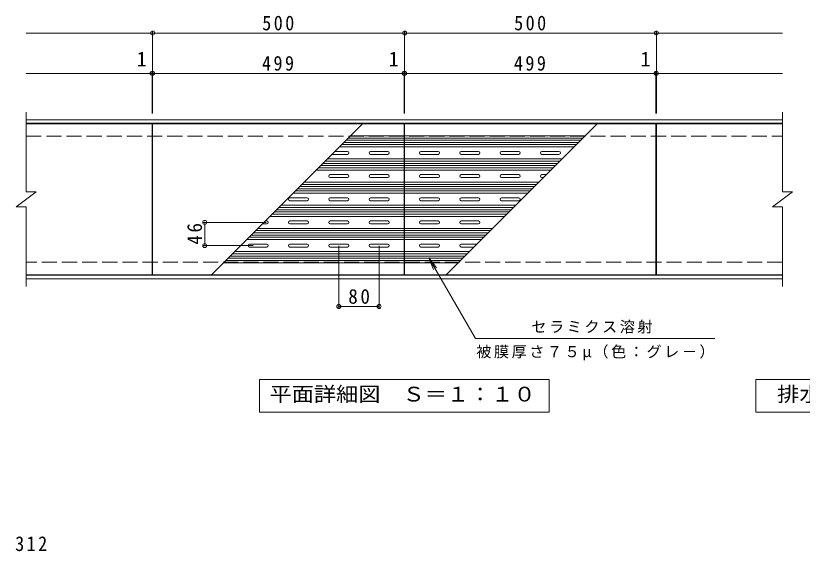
# Model space of a CAD drawing. Units: millimetres, scale not verified, with parts at other scales. Extents: x -1076 to 1629, y -1350 to 1135.
# Drawn here: x -1076 to 485, y 71 to 1135 of the extents above; entities that cross this region are included whole.
import ezdxf
from ezdxf.enums import TextEntityAlignment as Align

# ---------------------------------------------------------------- set-up
doc = ezdxf.new("R2010")
doc.units = ezdxf.units.MM
doc.header["$LTSCALE"] = 10
doc.header["$PDMODE"] = 32
doc.header["$PDSIZE"] = 8
doc.linetypes.add('DASHED3', pattern=[4, 3, -1])
for name, color, linetype, lineweight in [('C-1', 2, 'Continuous', 13), ('C-2', 3, 'Continuous', 13), ('C-3', 7, 'Continuous', 13), ('C-4', 7, 'Continuous', 13), ('C-5', 7, 'Continuous', 13), ('C-A', 3, 'Continuous', 13), ('D-4', 7, 'Continuous', 13)]:
    doc.layers.add(name, color=color, linetype=linetype, lineweight=lineweight)
doc.styles.add('ＭＳ ゴシック', font='')
doc.styles.get('ＭＳ ゴシック').set_extended_font_data('MS Gothic')

msp = doc.modelspace()

# ---------------------------------------------------------------- linework, layer by layer
at = {"layer": 'C-1'}
for p, q in [((-1055.3, 928.43), (445.7, 928.43)), ((-1055.3, 921.43), (445.7, 921.43)), ((445.7, 619.43), (-1055.3, 619.43)), ((445.7, 612.43), (-1055.3, 612.43))]:
    msp.add_line(p, q, dxfattribs=at)
at = {"layer": 'C-1', "linetype": 'DASHED3'}
for p, q in [((-1055.3, 895.43), (445.7, 895.43)), ((445.7, 645.43), (-1055.3, 645.43))]:
    msp.add_line(p, q, dxfattribs=at)
at = {"layer": 'C-2'}
for p, q in [((-1055.3, 785.43), (-1055.3, 943.43)), ((445.7, 943.43), (445.7, 785.43)), ((-805.3, 920.43), (-1055.3, 920.43)), ((-805.3, 620.43), (-805.3, 920.43)), ((195.7, 920.43), (195.7, 620.43)), ((195.7, 920.43), (445.7, 920.43)), ((-1075.3, 755.43), (-1035.3, 785.43)), ((-1055.3, 785.43), (-1035.3, 785.43)), ((425.7, 755.43), (465.7, 785.43)), ((445.7, 785.43), (465.7, 785.43)), ((-1075.3, 755.43), (-1055.3, 755.43)), ((-1055.3, 597.43), (-1055.3, 755.43)), ((425.7, 755.43), (445.7, 755.43)), ((445.7, 755.43), (445.7, 597.43)), ((-805.3, 620.43), (-1055.3, 620.43)), ((195.7, 620.43), (445.7, 620.43))]:
    msp.add_line(p, q, dxfattribs=at)
for points in [[(-804.3, 620.43), (-804.3, 920.43), (-305.3, 920.43), (-305.3, 620.43)], [(-304.3, 620.43), (-304.3, 920.43), (194.7, 920.43), (194.7, 620.43)]]:
    msp.add_lwpolyline(points, close=True, dxfattribs=at)
at = {"layer": 'C-3'}
for p, q in [((-256.35, 654.33), (-241.13, 634.5)), ((-256.35, 654.33), (-246.78, 631.23)), ((-163.64, 493.76), (-256.35, 654.33)), ((-163.64, 493.76), (311.77, 493.76))]:
    msp.add_line(p, q, dxfattribs=at)
at = {"layer": 'C-4'}
for p, q in [((-1055.3, 1100.43), (445.7, 1100.43)), ((-804.3, 940.43), (-804.3, 1103.43)), ((-304.3, 940.43), (-304.3, 1103.43)), ((195.7, 940.43), (195.7, 1103.43)), ((-1055.3, 1020.43), (445.7, 1020.43)), ((-805.3, 940.43), (-805.3, 1023.43)), ((-305.3, 940.43), (-305.3, 1023.43)), ((194.7, 940.43), (194.7, 1023.43)), ((-578.77, 724.43), (-703.92, 724.43)), ((-700.92, 678.43), (-700.92, 724.43)), ((-605.04, 678.43), (-703.92, 678.43)), ((-434.8, 678.03), (-434.8, 554.43)), ((-354.8, 678.03), (-354.8, 554.43)), ((-434.8, 557.43), (-354.8, 557.43))]:
    msp.add_line(p, q, dxfattribs=at)
for p in [(-804.3, 1100.43), (-304.3, 1100.43), (195.7, 1100.43), (-805.3, 1020.43), (-804.3, 1020.43), (-305.3, 1020.43), (-304.3, 1020.43), (194.7, 1020.43), (195.7, 1020.43), (-700.92, 724.43), (-700.92, 678.43), (-434.8, 557.43), (-354.8, 557.43)]:
    msp.add_point(p, dxfattribs=at)
at = {"layer": 'C-5'}
for p, q in [((-592.3, 412.43), (-17.3, 412.43)), ((-592.3, 347.43), (-592.3, 412.43))]:
    msp.add_line(p, q, dxfattribs=at)
msp.add_lwpolyline([(-17.3, 412.43), (-17.3, 347.43), (-592.3, 347.43)], dxfattribs=at)
msp.add_lwpolyline([(392.77, 347.43), (392.77, 412.43), (967.77, 412.43), (967.77, 347.43)], close=True, dxfattribs=at)
at = {"layer": 'C-A'}
for p, q in [((-387.64, 920.43), (-687.64, 620.43)), ((-221.95, 620.43), (78.05, 920.43)), ((-416.04, 892.03), (-305.3, 892.03)), ((-411.64, 896.43), (-305.3, 896.43)), ((54.05, 896.43), (-304.3, 896.43)), ((49.65, 892.03), (-304.3, 892.03)), ((-433.64, 874.43), (-305.3, 874.43)), ((-429.24, 878.83), (-305.3, 878.83)), ((-424.84, 883.23), (-305.3, 883.23)), ((-420.44, 887.63), (-305.3, 887.63)), ((45.25, 887.63), (-304.3, 887.63)), ((40.85, 883.23), (-304.3, 883.23)), ((36.45, 878.83), (-304.3, 878.83)), ((32.05, 874.43), (-304.3, 874.43)), ((-448.64, 859.43), (-417.8, 859.43)), ((-442.64, 865.43), (-417.8, 865.43)), ((-371.8, 865.43), (-337.8, 865.43)), ((-371.8, 859.43), (-337.8, 859.43)), ((-237.8, 865.43), (-271.8, 865.43)), ((-237.8, 859.43), (-271.8, 859.43)), ((-157.8, 865.43), (-191.8, 865.43)), ((-157.8, 859.43), (-191.8, 859.43)), ((-77.8, 865.43), (-111.8, 865.43)), ((-77.8, 859.43), (-111.8, 859.43)), ((2.2, 865.43), (-31.8, 865.43)), ((2.2, 859.43), (-31.8, 859.43)), ((-462.04, 846.03), (-305.3, 846.03)), ((-457.64, 850.43), (-305.3, 850.43)), ((8.05, 850.43), (-304.3, 850.43)), ((3.65, 846.03), (-304.3, 846.03)), ((-479.64, 828.43), (-305.3, 828.43)), ((-475.24, 832.83), (-305.3, 832.83)), ((-470.84, 837.23), (-305.3, 837.23)), ((-466.44, 841.63), (-305.3, 841.63)), ((-0.75, 841.63), (-304.3, 841.63)), ((-5.15, 837.23), (-304.3, 837.23)), ((-9.55, 832.83), (-304.3, 832.83)), ((-13.95, 828.43), (-304.3, 828.43)), ((-451.8, 819.43), (-417.8, 819.43)), ((-451.8, 813.43), (-417.8, 813.43)), ((-371.8, 819.43), (-337.8, 819.43)), ((-371.8, 813.43), (-337.8, 813.43)), ((-237.8, 819.43), (-271.8, 819.43)), ((-237.8, 813.43), (-271.8, 813.43)), ((-157.8, 819.43), (-191.8, 819.43)), ((-157.8, 813.43), (-191.8, 813.43)), ((-77.8, 819.43), (-111.8, 819.43)), ((-77.8, 813.43), (-111.8, 813.43)), ((-22.95, 819.43), (-31.8, 819.43)), ((-28.95, 813.43), (-31.8, 813.43)), ((-508.04, 800.03), (-305.3, 800.03)), ((-503.64, 804.43), (-305.3, 804.43)), ((-37.95, 804.43), (-304.3, 804.43)), ((-42.35, 800.03), (-304.3, 800.03)), ((-525.64, 782.43), (-305.3, 782.43)), ((-521.24, 786.83), (-305.3, 786.83)), ((-516.84, 791.23), (-305.3, 791.23)), ((-512.44, 795.63), (-305.3, 795.63)), ((-46.75, 795.63), (-304.3, 795.63)), ((-51.15, 791.23), (-304.3, 791.23)), ((-55.55, 786.83), (-304.3, 786.83)), ((-59.95, 782.43), (-304.3, 782.43)), ((-531.8, 773.43), (-497.8, 773.43)), ((-531.8, 767.43), (-497.8, 767.43)), ((-451.8, 773.43), (-417.8, 773.43)), ((-451.8, 767.43), (-417.8, 767.43)), ((-371.8, 773.43), (-337.8, 773.43)), ((-371.8, 767.43), (-337.8, 767.43)), ((-237.8, 773.43), (-271.8, 773.43)), ((-237.8, 767.43), (-271.8, 767.43)), ((-157.8, 773.43), (-191.8, 773.43)), ((-157.8, 767.43), (-191.8, 767.43)), ((-77.8, 773.43), (-111.8, 773.43)), ((-77.8, 767.43), (-111.8, 767.43)), ((-558.44, 749.63), (-305.3, 749.63)), ((-554.04, 754.03), (-305.3, 754.03)), ((-549.64, 758.43), (-305.3, 758.43)), ((-83.95, 758.43), (-304.3, 758.43)), ((-88.35, 754.03), (-304.3, 754.03)), ((-92.75, 749.63), (-304.3, 749.63)), ((-571.64, 736.43), (-305.3, 736.43)), ((-567.24, 740.83), (-305.3, 740.83)), ((-562.84, 745.23), (-305.3, 745.23)), ((-97.15, 745.23), (-304.3, 745.23)), ((-101.55, 740.83), (-304.3, 740.83)), ((-105.95, 736.43), (-304.3, 736.43)), ((-586.64, 721.43), (-577.8, 721.43)), ((-580.64, 727.43), (-577.8, 727.43)), ((-531.8, 727.43), (-497.8, 727.43)), ((-531.8, 721.43), (-497.8, 721.43)), ((-451.8, 727.43), (-417.8, 727.43)), ((-451.8, 721.43), (-417.8, 721.43)), ((-371.8, 727.43), (-337.8, 727.43)), ((-371.8, 721.43), (-337.8, 721.43)), ((-237.8, 727.43), (-271.8, 727.43)), ((-237.8, 721.43), (-271.8, 721.43)), ((-157.8, 727.43), (-191.8, 727.43)), ((-157.8, 721.43), (-191.8, 721.43)), ((-604.44, 703.63), (-305.3, 703.63)), ((-600.04, 708.03), (-305.3, 708.03)), ((-595.64, 712.43), (-305.3, 712.43)), ((-129.95, 712.43), (-304.3, 712.43)), ((-134.35, 708.03), (-304.3, 708.03)), ((-138.75, 703.63), (-304.3, 703.63)), ((-617.64, 690.43), (-305.3, 690.43)), ((-613.24, 694.83), (-305.3, 694.83)), ((-608.84, 699.23), (-305.3, 699.23)), ((-143.15, 699.23), (-304.3, 699.23)), ((-147.55, 694.83), (-304.3, 694.83)), ((-151.95, 690.43), (-304.3, 690.43)), ((-611.8, 681.43), (-577.8, 681.43)), ((-611.8, 675.43), (-577.8, 675.43)), ((-531.8, 681.43), (-497.8, 681.43)), ((-531.8, 675.43), (-497.8, 675.43)), ((-451.8, 681.43), (-417.8, 681.43)), ((-451.8, 675.43), (-417.8, 675.43)), ((-371.8, 681.43), (-337.8, 681.43)), ((-371.8, 675.43), (-337.8, 675.43)), ((-237.8, 681.43), (-271.8, 681.43)), ((-237.8, 675.43), (-271.8, 675.43)), ((-160.95, 681.43), (-191.8, 681.43)), ((-166.95, 675.43), (-191.8, 675.43)), ((-650.44, 657.63), (-305.3, 657.63)), ((-646.04, 662.03), (-305.3, 662.03)), ((-641.64, 666.43), (-305.3, 666.43)), ((-175.95, 666.43), (-304.3, 666.43)), ((-180.35, 662.03), (-304.3, 662.03)), ((-184.75, 657.63), (-304.3, 657.63)), ((-663.64, 644.43), (-305.3, 644.43)), ((-659.24, 648.83), (-305.3, 648.83)), ((-654.84, 653.23), (-305.3, 653.23)), ((-189.15, 653.23), (-304.3, 653.23)), ((-193.55, 648.83), (-304.3, 648.83)), ((-197.95, 644.43), (-304.3, 644.43))]:
    msp.add_line(p, q, dxfattribs=at)
for centre, start, end in [((-417.8, 862.43), 270, 90), ((-371.8, 862.43), 90, 270), ((-337.8, 862.43), 270, 90), ((-271.8, 862.43), 90, 270), ((-237.8, 862.43), 270, 90), ((-191.8, 862.43), 90, 270), ((-157.8, 862.43), 270, 90), ((-111.8, 862.43), 90, 270), ((-77.8, 862.43), 270, 90), ((-31.8, 862.43), 90, 270), ((2.2, 862.43), 270, 90), ((-451.8, 816.43), 90, 270), ((-417.8, 816.43), 270, 90), ((-371.8, 816.43), 90, 270), ((-337.8, 816.43), 270, 90), ((-271.8, 816.43), 90, 270), ((-237.8, 816.43), 270, 90), ((-191.8, 816.43), 90, 270), ((-157.8, 816.43), 270, 90), ((-111.8, 816.43), 90, 270), ((-77.8, 816.43), 270, 90), ((-31.8, 816.43), 90, 270), ((-531.8, 770.43), 90, 270), ((-497.8, 770.43), 270, 90), ((-451.8, 770.43), 90, 270), ((-417.8, 770.43), 270, 90), ((-371.8, 770.43), 90, 270), ((-337.8, 770.43), 270, 90), ((-271.8, 770.43), 90, 270), ((-237.8, 770.43), 270, 90), ((-191.8, 770.43), 90, 270), ((-157.8, 770.43), 270, 90), ((-111.8, 770.43), 90, 270), ((-77.8, 770.43), 270, 90), ((-577.8, 724.43), 270, 90), ((-531.8, 724.43), 90, 270), ((-497.8, 724.43), 270, 90), ((-451.8, 724.43), 90, 270), ((-417.8, 724.43), 270, 90), ((-371.8, 724.43), 90, 270), ((-337.8, 724.43), 270, 90), ((-271.8, 724.43), 90, 270), ((-237.8, 724.43), 270, 90), ((-191.8, 724.43), 90, 270), ((-157.8, 724.43), 270, 90), ((-611.8, 678.43), 90, 270), ((-577.8, 678.43), 270, 90), ((-531.8, 678.43), 90, 270), ((-497.8, 678.43), 270, 90), ((-451.8, 678.43), 90, 270), ((-417.8, 678.43), 270, 90), ((-371.8, 678.43), 90, 270), ((-337.8, 678.43), 270, 90), ((-271.8, 678.43), 90, 270), ((-237.8, 678.43), 270, 90), ((-191.8, 678.43), 90, 270)]:
    msp.add_arc(centre, 3, start, end, dxfattribs=at)

# ---------------------------------------------------------------- texts
at = {"layer": 'C-3', "char_height": 21.99, "attachment_point": 7, "style": 'ＭＳ ゴシック'}
for s, insert in [('\\T1.17;セラミクス溶射', (-52.6, 503.76)), ('\\T1.17;被膜厚さ７５μ（色：グレ－）', (-162.01, 450.78))]:
    msp.add_mtext(s, dxfattribs=dict(at, insert=insert))
at = {"layer": 'C-4', "color": 2, "style": 'ＭＳ ゴシック'}
for p in [(-836, 1025.43), (-336, 1025.43), (164, 1025.43)]:
    msp.add_text('1', height=29.33, dxfattribs=at).set_placement(p, align=Align.BOTTOM_LEFT)
at = {"layer": 'C-4', "color": 2, "char_height": 29.33, "attachment_point": 7, "style": 'ＭＳ ゴシック'}
for s, insert in [('\\T1.27;\\W0.9;500', (-586.8, 1105.43)), ('\\T1.27;\\W0.9;500', (-86.8, 1105.43)), ('\\T1.27;\\W0.9;499', (-587.3, 1025.43)), ('\\T1.27;\\W0.9;499', (-87.3, 1025.43)), ('\\T1.27;\\W0.95;80', (-416.05, 562.43))]:
    msp.add_mtext(s, dxfattribs=dict(at, insert=insert))
at = {"layer": 'C-4', "color": 2, "insert": (-705.92, 680.18), "char_height": 29.33, "attachment_point": 7, "rotation": 90, "style": 'ＭＳ ゴシック'}
msp.add_mtext('\\T1.27;\\W0.95;46', dxfattribs=at)
at = {"layer": 'C-5', "color": 2, "style": 'ＭＳ ゴシック', "width": 1.1}
for s, p in [('平面詳細図\u3000Ｓ＝１：１０', (-572.3, 359.93)), ('排水穴詳細\u3000Ｓ＝１：２', (435.27, 359.93))]:
    msp.add_text(s, height=29.33, dxfattribs=at).set_placement(p, align=Align.BOTTOM_LEFT)
at = {"layer": 'D-4', "color": 2, "insert": (-1077.23, 71.32), "char_height": 29.33, "attachment_point": 7, "style": 'ＭＳ ゴシック'}
msp.add_mtext('\\T1.27;\\W0.9;312', dxfattribs=at)

doc.saveas('drawing.dxf')
